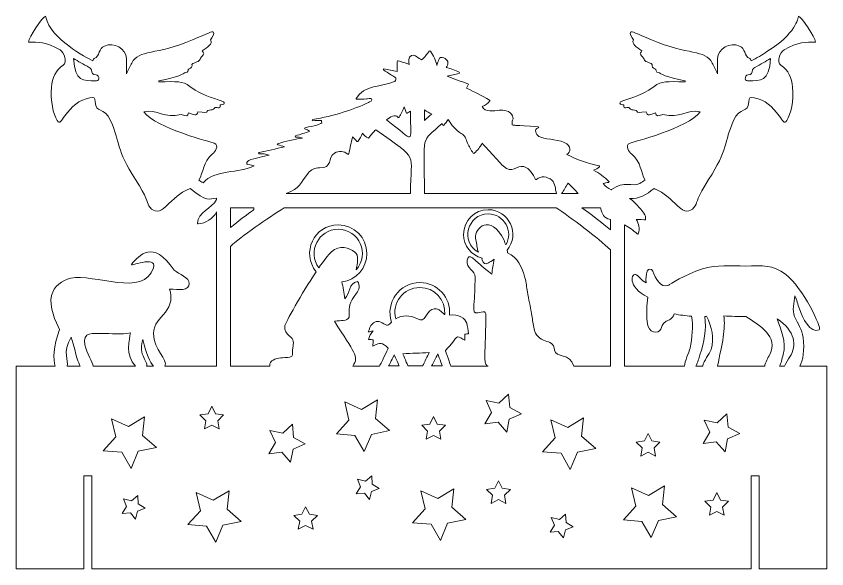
# Model space of a CAD drawing. Header units: inches. Extents: x 1888 to 2514, y -254 to -24.
# Drawn here: x 1888.1 to 2192.9, y -254 to -46.3 of the extents above; entities that cross this region are included whole.
import ezdxf

# ---------------------------------------------------------------- set-up
doc = ezdxf.new("R2010")
doc.units = ezdxf.units.IN
doc.header["$MEASUREMENT"] = 0
doc.layers.add('_U+0421_U+043B_U+043E_U+0439 1', color=7, linetype='Continuous')

# ---------------------------------------------------------------- blocks, each defined once
blk = doc.blocks.new('block 3')
at = {"layer": '_U+0421_U+043B_U+043E_U+0439 1', "color": 1, "lineweight": 5, "true_color": 0xff0000}
for points in [[(2073.49, -197.73), (2072.55, -202.61), (2069.25, -198.89), (2064.32, -199.51), (2066.83, -195.22), (2064.73, -190.72), (2069.58, -191.78), (2073.21, -188.39), (2073.7, -193.33), (2078.04, -195.74), (2073.49, -197.73)], [(2021.62, -203.49), (2018.91, -209.94), (2015.44, -203.86), (2008.46, -203.27), (2013.17, -198.1), (2011.58, -191.28), (2017.96, -194.16), (2023.95, -190.54), (2023.18, -197.49), (2028.48, -202.07), (2021.62, -203.49)], [(1960.21, -195.72), (1961.59, -192.92), (1962.97, -195.72), (1966.05, -196.16), (1963.82, -198.34), (1964.34, -201.41), (1961.59, -199.96), (1958.83, -201.41), (1959.36, -198.34), (1957.12, -196.16), (1960.21, -195.72)], [(1933.97, -209.84), (1931.25, -216.29), (1927.78, -210.21), (1920.81, -209.62), (1925.52, -204.45), (1923.92, -197.63), (1930.3, -200.51), (1936.29, -196.89), (1935.52, -203.84), (1940.82, -208.42), (1933.97, -209.84)], [(2047.77, -205.29), (2045.01, -203.84), (2042.25, -205.29), (2042.78, -202.22), (2040.55, -200.04), (2043.63, -199.6), (2045.01, -196.8), (2046.39, -199.6), (2049.47, -200.04), (2047.24, -202.22), (2047.77, -205.29)], [(2099.12, -210.19), (2096.4, -216.65), (2092.93, -210.57), (2085.96, -209.98), (2090.67, -204.8), (2089.07, -197.98), (2095.45, -200.86), (2101.44, -197.24), (2100.68, -204.2), (2105.97, -208.77), (2099.12, -210.19)], [(2155.58, -205.14), (2154.63, -210.02), (2151.33, -206.3), (2146.4, -206.91), (2148.92, -202.63), (2146.81, -198.13), (2151.66, -199.19), (2155.29, -195.8), (2155.78, -200.74), (2160.13, -203.15), (2155.58, -205.14)], [(1991.24, -213.9), (1987.94, -210.18), (1983.01, -210.79), (1985.53, -206.51), (1983.42, -202.01), (1988.27, -203.07), (1991.9, -199.68), (1992.39, -204.62), (1996.74, -207.03), (1992.19, -209.02), (1991.24, -213.9)], [(2124.3, -205.95), (2125.68, -203.15), (2127.06, -205.95), (2130.14, -206.39), (2127.91, -208.57), (2128.44, -211.64), (2125.68, -210.19), (2122.92, -211.64), (2123.45, -208.57), (2121.22, -206.39), (2124.3, -205.95)], [(2021.68, -224.9), (2020.96, -227.93), (2018.99, -225.51), (2015.88, -225.76), (2017.57, -223.15), (2016.37, -220.27), (2019.39, -221.07), (2021.75, -219.04), (2021.92, -222.15), (2024.58, -223.77), (2021.68, -224.9)], [(2072.18, -229.41), (2069.42, -227.96), (2066.66, -229.41), (2067.19, -226.34), (2064.96, -224.16), (2068.04, -223.71), (2069.42, -220.92), (2070.8, -223.71), (2073.88, -224.16), (2071.65, -226.34), (2072.18, -229.41)], [(1965.8, -237.59), (1963.08, -244.04), (1959.61, -237.96), (1952.64, -237.37), (1957.35, -232.2), (1955.75, -225.38), (1962.13, -228.26), (1968.12, -224.64), (1967.36, -231.59), (1972.65, -236.17), (1965.8, -237.59)], [(2050.28, -236.89), (2047.56, -243.34), (2044.09, -237.26), (2037.12, -236.67), (2041.83, -231.49), (2040.23, -224.67), (2046.61, -227.55), (2052.6, -223.93), (2051.84, -230.89), (2057.13, -235.47), (2050.28, -236.89)], [(2129.54, -235.83), (2126.82, -242.28), (2123.36, -236.2), (2116.38, -235.61), (2121.09, -230.43), (2119.49, -223.62), (2125.88, -226.5), (2131.86, -222.87), (2131.1, -229.83), (2136.4, -234.41), (2129.54, -235.83)], [(2154.24, -233.87), (2151.48, -232.42), (2148.72, -233.87), (2149.25, -230.8), (2147.02, -228.62), (2150.1, -228.18), (2151.48, -225.38), (2152.86, -228.18), (2155.94, -228.62), (2153.71, -230.8), (2154.24, -233.87)], [(1933.67, -232.3), (1932.95, -235.34), (1930.98, -232.92), (1927.87, -233.17), (1929.56, -230.55), (1928.36, -227.68), (1931.38, -228.48), (1933.74, -226.45), (1933.91, -229.56), (1936.57, -231.18), (1933.67, -232.3)], [(1999.67, -239.16), (1996.91, -237.71), (1994.15, -239.16), (1994.68, -236.09), (1992.45, -233.91), (1995.53, -233.47), (1996.91, -230.67), (1998.29, -233.47), (2001.37, -233.91), (1999.14, -236.09), (1999.67, -239.16)], [(2094.59, -239.36), (2093.87, -242.39), (2091.9, -239.98), (2088.79, -240.23), (2090.48, -237.61), (2089.28, -234.73), (2092.3, -235.53), (2094.66, -233.5), (2094.83, -236.61), (2097.49, -238.23), (2094.59, -239.36)]]:
    blk.add_lwpolyline(points, dxfattribs=at)
for points, knots in [([(2182.74, -177.8), (2183.92, -175.84), (2184.56, -171.56), (2183.96, -167.08), (2183.54, -163.89), (2181.99, -161.95), (2180.75, -159.15), (2179.71, -156.78), (2180.64, -154.05), (2180.8, -151.37), (2181.58, -152.84), (2182, -154.55), (2182.56, -156.23), (2183.72, -159.7), (2186.63, -165.68), (2190.06, -164.16), (2191.11, -163.68), (2183.96, -148.25), (2177.37, -143.3), (2172.39, -139.57), (2168.91, -140.14), (2162.23, -140.17), (2156.96, -140.17), (2151.25, -139.57), (2146.17, -141.25), (2139.38, -143.48), (2133.73, -147.07), (2133.41, -147.42), (2130.23, -148.57), (2128.37, -144.72), (2127.44, -142.06), (2127.1, -141.1), (2125.66, -141), (2125.36, -142.06), (2124.97, -143.49), (2124.69, -144.98), (2124.9, -146.45), (2123.05, -145.43), (2122.71, -144.43), (2121.36, -143.55), (2119.35, -142.25), (2117.54, -148.15), (2125.62, -151.85), (2125.03, -154.79), (2125.05, -158.14), (2125.32, -161.05), (2125.77, -165.8), (2129.47, -165.59), (2130.5, -163.96), (2130.92, -163.31), (2130.64, -161.9), (2132.45, -160.97), (2133.55, -160.42), (2134.84, -160.23), (2135.43, -158.18), (2137.6, -158.61), (2139.79, -158.89), (2141.99, -159.03), (2142.87, -162.68), (2142.12, -167.42), (2141.44, -171.01), (2141.11, -172.76), (2139.37, -175.94), (2139.36, -177.8), (2139.36, -177.8), (2116.77, -177.8), (2116.77, -177.8), (2116.77, -177.8), (2116.77, -124.68), (2116.77, -124.68), (2118.52, -125.62), (2120.12, -126.78), (2121.56, -128.13), (2121.7, -128.26), (2121.91, -128.19), (2121.97, -128.02), (2122.58, -126.15), (2122.27, -124.22), (2121.16, -122.63), (2124.51, -122.8), (2124.55, -122.92), (2124.65, -122.63), (2125.17, -121.05), (2123.44, -119.54), (2122.51, -118.43), (2121.38, -117.08), (2120.16, -115.79), (2118.74, -114.74), (2122.33, -115.15), (2125.08, -113.28), (2127.91, -111), (2128.44, -111.32), (2129.03, -111.62), (2129.71, -111.92), (2132.39, -113.09), (2135.22, -116.26), (2137.93, -118.57), (2139.83, -120.19), (2142.27, -119.68), (2143.42, -117.5), (2144.3, -115.84), (2143.88, -114.73), (2148.44, -107.64), (2155.71, -96.36), (2154.25, -93.66), (2157.69, -85.72), (2160.26, -79.78), (2163.39, -83.09), (2163.56, -78.48), (2163.63, -76.67), (2163.75, -76.61), (2165.52, -76.91), (2169.65, -77.61), (2172.47, -80.31), (2174.93, -83.69), (2176.36, -85.64), (2176.92, -87.04), (2177.85, -85.46), (2179.33, -82.95), (2180.49, -78.24), (2179.97, -72.89), (2179.65, -69.54), (2178.52, -66.58), (2175.57, -64.61), (2173.99, -63.56), (2175.16, -59.86), (2176.78, -58.91), (2182.17, -55.76), (2184.93, -56.16), (2188.65, -55.98), (2188.55, -54.24), (2183.48, -46.61), (2182.27, -46.26), (2181.89, -47.1), (2181.41, -52.69), (2170.38, -59.59), (2168.58, -60.72), (2166.52, -62.07), (2164.4, -63.02), (2164.27, -62.61), (2164.14, -62.25), (2163.9, -62.16), (2161.78, -61.29), (2162.27, -58.37), (2160.09, -57.47), (2156.41, -55.96), (2151.99, -58.39), (2151.79, -62.1), (2151.67, -64.31), (2151.87, -66.08), (2151.76, -67.87), (2151.08, -66.48), (2150.46, -65.17), (2149.81, -63.86), (2147.22, -58.66), (2140.61, -60.98), (2126.99, -55.18), (2121.13, -52.68), (2119.51, -51.78), (2119.08, -52.26), (2118.52, -52.87), (2119.53, -54.11), (2120.17, -55.17), (2119.27, -56.74), (2121.37, -57.86), (2123.34, -59.29), (2122.25, -60.62), (2122.81, -60.36), (2123.95, -62.09), (2124.22, -62.5), (2124.43, -63.02), (2124.81, -63.26), (2125.09, -63.44), (2127.26, -64.07), (2127.19, -64.36), (2126.97, -65.3), (2127.49, -65.7), (2128.24, -65.99), (2129.08, -66.32), (2127.93, -67.32), (2129.93, -67.56), (2129.93, -67.56), (2132.47, -69.37), (2139.67, -70.6), (2139.66, -70.7), (2139.66, -70.8), (2139.65, -70.89), (2132.52, -70.89), (2130.9, -70.47), (2127.96, -72.68), (2122.76, -76.58), (2117.13, -77.45), (2115.35, -78.41), (2115.19, -78.5), (2115.03, -78.81), (2115.05, -78.99), (2115.12, -79.49), (2116.1, -79.54), (2116.59, -79.63), (2116.16, -81.71), (2118.2, -79.98), (2118.64, -80.81), (2119.09, -81.66), (2119.89, -81.41), (2120.57, -81.54), (2122.69, -81.96), (2119.68, -82.89), (2125.01, -82.17), (2125.43, -83.73), (2125.45, -83.55), (2128.42, -82.64), (2128.87, -83.97), (2129.02, -83.99), (2131.24, -83.18), (2137.61, -85), (2140.29, -81.04), (2145.29, -82.2), (2140.68, -88.39), (2119.71, -93.64), (2118.87, -93.98), (2116.68, -94.85), (2118.61, -97.36), (2119.44, -98.05), (2123.28, -101.23), (2122.7, -104.78), (2124.62, -107.9), (2123.94, -108.26), (2123.31, -108.72), (2122.54, -109.12), (2119.76, -110.57), (2116.65, -107.98), (2111.97, -111.38), (2111.91, -111.42), (2111.86, -111.46), (2111.82, -111.5), (2110.62, -110.92), (2109.54, -110.2), (2108.76, -109.12), (2109.46, -108.99), (2110.17, -108.86), (2110.87, -108.73), (2111.06, -108.7), (2111.1, -108.45), (2110.97, -108.34), (2109.22, -106.71), (2107.29, -105.32), (2105.2, -104.14), (2106.02, -103.89), (2106.73, -103.49), (2107.37, -102.9), (2107.5, -102.78), (2107.43, -102.53), (2107.26, -102.5), (2103.01, -101.62), (2098.93, -100.17), (2095.09, -98.2), (2096.46, -97.63), (2097.16, -94.92), (2094.14, -93.69), (2091.14, -92.47), (2086.44, -92.51), (2084.58, -91.44), (2083.5, -90.82), (2082.62, -88.7), (2084.38, -88.25), (2084.66, -88.18), (2084.58, -87.8), (2084.31, -87.79), (2075.04, -87.24), (2075.63, -87.29), (2075.35, -87.25), (2075.09, -87.23), (2074.85, -87.17), (2074.61, -87.06), (2074.59, -86.63), (2074.56, -86.21), (2074.54, -85.78), (2074.61, -85.44), (2074.86, -85.18), (2074.89, -84.79), (2075.01, -83.5), (2073.75, -81.23), (2069.73, -81.63), (2067.66, -81.83), (2064.35, -82.53), (2063.28, -80.18), (2064.47, -79.78), (2065.42, -79.1), (2066.18, -78.11), (2066.25, -78), (2066.19, -77.84), (2066.08, -77.78), (2063.27, -76.17), (2060.39, -74.7), (2057.43, -73.34), (2058.06, -72.07), (2058.27, -71.82), (2057.92, -71.7), (2055.31, -70.75), (2052.7, -69.8), (2050.09, -68.85), (2051.6, -68.48), (2053.11, -68.12), (2054.62, -67.75), (2054.83, -67.7), (2054.86, -67.41), (2054.67, -67.31), (2053.11, -66.5), (2051.47, -65.93), (2049.74, -65.58), (2050.69, -64.58), (2050.71, -62.91), (2049.34, -62.15), (2048.83, -61.87), (2047.69, -61.6), (2047.18, -62.06), (2046.91, -62.29), (2046.9, -62.75), (2046.8, -63.07), (2046.62, -63.64), (2046.45, -64.21), (2046.27, -64.78), (2045.8, -62.84), (2044.97, -61.04), (2043.79, -59.38), (2043.68, -59.23), (2043.47, -59.23), (2043.37, -59.38), (2042.56, -60.59), (2041.6, -61.65), (2040.5, -62.6), (2039.23, -62.24), (2038.17, -60.49), (2036.76, -61.08), (2035.35, -61.68), (2035.5, -63.21), (2035.86, -64.43), (2034.48, -63.88), (2033.08, -63.4), (2031.66, -62.99), (2031.25, -62.87), (2031.35, -63.21), (2031.27, -67.1), (2029.63, -66.74), (2027.98, -66.38), (2026.34, -66.02), (2026.06, -65.97), (2025.93, -66.31), (2026.16, -66.46), (2027.05, -67.05), (2027.95, -67.63), (2028.85, -68.21), (2029.31, -68.51), (2030, -68.82), (2030.38, -69.21), (2030.51, -69.29), (2030.64, -69.38), (2030.76, -69.46), (2030.98, -70.32), (2030.7, -70.82), (2029.93, -70.97), (2025.74, -72.69), (2018.8, -72.26), (2015.86, -77.15), (2015.77, -77.3), (2015.9, -77.51), (2016.09, -77.51), (2017.33, -77.45), (2018.57, -77.4), (2019.82, -77.35), (2020.07, -77.34), (2021.53, -77.11), (2021.68, -77.27), (2022.35, -77.97), (2020.92, -78.5), (2020.51, -78.7), (2015.05, -81.31), (2007.49, -83.8), (1999.47, -85.08), (1999.2, -85.13), (1999.27, -85.56), (1999.54, -85.55), (2000.53, -85.53), (2002.29, -85.45), (2002.82, -85.52), (2002.86, -85.78), (2002.91, -86.03), (2002.95, -86.3), (2002.58, -87.02), (1997.69, -88), (1996.68, -88.17), (1996.47, -88.2), (1996.45, -88.52), (1996.63, -88.6), (1997.25, -88.88), (1997.86, -89.16), (1998.48, -89.43), (1996.71, -90.12), (1994.92, -90.72), (1993.08, -91.23), (1992.82, -91.3), (1992.88, -91.69), (1993.15, -91.69), (1994.04, -91.7), (1994.87, -91.82), (1995.68, -92.07), (1992.52, -92.52), (1989.42, -93.22), (1986.39, -94.2), (1986.18, -94.27), (1986.14, -94.61), (1986.4, -94.66), (1987.27, -94.8), (1988.08, -95.02), (1988.89, -95.34), (1985.73, -96.13), (1982.56, -96.85), (1979.38, -97.5), (1979.1, -97.55), (1979.17, -97.98), (1979.45, -97.97), (1980.74, -97.9), (1981.98, -98.08), (1983.18, -98.5), (1976.25, -100.15), (1974.61, -100.23), (1974.79, -101.76), (1974.82, -102.07), (1974.93, -101.99), (1977.52, -102.46), (1971.79, -105.47), (1962.75, -103.84), (1958.32, -108.86), (1957.75, -108.53), (1957.25, -108.19), (1956.71, -107.9), (1958.64, -104.78), (1958.05, -101.23), (1961.89, -98.05), (1962.73, -97.36), (1964.66, -94.85), (1962.46, -93.98), (1961.62, -93.64), (1940.65, -88.39), (1936.04, -82.2), (1941.05, -81.04), (1943.72, -85), (1950.09, -83.18), (1952.31, -83.99), (1952.47, -83.97), (1952.91, -82.64), (1955.89, -83.55), (1955.9, -83.73), (1956.32, -82.17), (1961.65, -82.89), (1958.65, -81.96), (1960.76, -81.54), (1961.44, -81.41), (1962.24, -81.66), (1962.69, -80.81), (1963.13, -79.98), (1965.17, -81.71), (1964.75, -79.63), (1965.24, -79.54), (1966.21, -79.49), (1966.28, -78.99), (1966.31, -78.81), (1966.14, -78.5), (1965.98, -78.41), (1964.21, -77.45), (1958.57, -76.58), (1953.37, -72.68), (1950.43, -70.47), (1948.81, -70.89), (1941.68, -70.89), (1941.68, -70.8), (1941.67, -70.7), (1941.66, -70.6), (1948.86, -69.37), (1951.4, -67.56), (1951.4, -67.56), (1953.4, -67.32), (1952.26, -66.32), (1953.09, -65.99), (1953.85, -65.7), (1954.36, -65.3), (1954.14, -64.36), (1954.08, -64.07), (1956.24, -63.44), (1956.52, -63.26), (1956.9, -63.02), (1957.11, -62.5), (1957.38, -62.09), (1958.52, -60.36), (1959.08, -60.62), (1957.99, -59.29), (1959.97, -57.86), (1962.06, -56.74), (1961.16, -55.17), (1961.8, -54.11), (1962.82, -52.87), (1962.26, -52.26), (1961.82, -51.78), (1960.2, -52.68), (1954.35, -55.18), (1940.73, -60.98), (1934.11, -58.66), (1931.52, -63.86), (1930.87, -65.17), (1930.25, -66.48), (1929.57, -67.87), (1929.47, -66.08), (1929.66, -64.31), (1929.54, -62.1), (1929.34, -58.39), (1924.93, -55.96), (1921.25, -57.47), (1919.06, -58.37), (1919.55, -61.29), (1917.43, -62.16), (1917.19, -62.25), (1917.06, -62.61), (1916.93, -63.02), (1914.52, -61.94), (1900.93, -54.72), (1899.24, -46.66), (1899.21, -46.52), (1899.12, -46.39), (1899.07, -46.26), (1897.85, -46.61), (1892.78, -54.24), (1892.68, -55.98), (1896.41, -56.16), (1899.16, -55.76), (1904.55, -58.91), (1906.18, -59.86), (1907.34, -63.56), (1905.77, -64.61), (1902.81, -66.58), (1901.68, -69.54), (1901.36, -72.89), (1900.84, -78.24), (1902, -82.95), (1903.48, -85.46), (1904.41, -87.04), (1904.98, -85.64), (1906.4, -83.69), (1908.86, -80.31), (1911.68, -77.61), (1915.81, -76.91), (1917.58, -76.61), (1917.7, -76.67), (1917.77, -78.48), (1917.95, -83.09), (1921.07, -79.78), (1923.64, -85.72), (1927.08, -93.66), (1925.63, -96.36), (1932.89, -107.64), (1937.46, -114.73), (1937.03, -115.84), (1937.91, -117.5), (1939.06, -119.68), (1941.51, -120.19), (1943.4, -118.57), (1946.11, -116.26), (1948.95, -113.09), (1951.63, -111.92), (1952.3, -111.62), (1952.89, -111.32), (1953.43, -111), (1959.89, -116.22), (1960.47, -114.94), (1963.39, -114.62), (1963.39, -114.62), (1963.39, -115.21), (1963.39, -115.21), (1961.61, -118.6), (1956.35, -119.87), (1956.19, -124.11), (1956.18, -124.23), (1956.31, -124.35), (1956.43, -124.34), (1959.43, -124.12), (1962.04, -122.39), (1963.39, -119.84), (1963.39, -119.84), (1963.39, -177.8), (1963.39, -177.8), (1963.39, -177.8), (1943.95, -177.8), (1943.95, -177.8), (1945.34, -175.29), (1939.67, -171.79), (1939.75, -165.59), (1939.8, -161.69), (1942.01, -160.21), (1944.16, -157.57), (1946.3, -154.93), (1946.79, -151.8), (1945.74, -148.84), (1949.24, -149.1), (1953.06, -149.55), (1953.16, -146.77), (1953.24, -144.59), (1949.28, -143.14), (1947.43, -141.77), (1939.42, -129.69), (1934.32, -136.42), (1931.52, -139.37), (1929.96, -141.01), (1941.18, -135.77), (1939.68, -140.81), (1936.29, -152.2), (1917.18, -142.87), (1908.64, -144.73), (1905.16, -145.49), (1902.3, -147.81), (1901.33, -151.31), (1900.27, -155.13), (1902.99, -161.63), (1904.35, -164.01), (1901.91, -170.54), (1901.91, -175.42), (1902.76, -177.8), (1902.76, -177.8), (1888.07, -177.8), (1888.07, -177.8), (1888.07, -177.8), (1888.07, -254), (1888.07, -254), (1896.78, -254), (1905.24, -254), (1913.47, -254), (1913.47, -254), (1913.47, -219), (1913.47, -219), (1913.47, -219), (1916.47, -219), (1916.47, -219), (1916.47, -219), (1916.47, -254), (1916.47, -254), (2063.71, -254), (2132.37, -254), (2164.47, -254), (2164.47, -254), (2164.47, -219), (2164.47, -219), (2164.47, -219), (2167.47, -219), (2167.47, -219), (2167.47, -219), (2167.47, -254), (2167.47, -254), (2192.71, -254), (2192.64, -254), (2192.87, -254), (2192.87, -254), (2192.87, -177.8), (2192.87, -177.8), (2192.87, -177.8), (2182.74, -177.8), (2182.74, -177.8)], [0, 0, 0, 0, 1, 1, 1, 2, 2, 2, 3, 3, 3, 4, 4, 4, 5, 5, 5, 6, 6, 6, 7, 7, 7, 8, 8, 8, 9, 9, 9, 10, 10, 10, 11, 11, 11, 12, 12, 12, 13, 13, 13, 14, 14, 14, 15, 15, 15, 16, 16, 16, 17, 17, 17, 18, 18, 18, 19, 19, 19, 20, 20, 20, 21, 21, 21, 22, 22, 22, 23, 23, 23, 24, 24, 24, 25, 25, 25, 26, 26, 26, 27, 27, 27, 28, 28, 28, 29, 29, 29, 30, 30, 30, 31, 31, 31, 32, 32, 32, 33, 33, 33, 34, 34, 34, 35, 35, 35, 36, 36, 36, 37, 37, 37, 38, 38, 38, 39, 39, 39, 40, 40, 40, 41, 41, 41, 42, 42, 42, 43, 43, 43, 44, 44, 44, 45, 45, 45, 46, 46, 46, 47, 47, 47, 48, 48, 48, 49, 49, 49, 50, 50, 50, 51, 51, 51, 52, 52, 52, 53, 53, 53, 54, 54, 54, 55, 55, 55, 56, 56, 56, 57, 57, 57, 58, 58, 58, 59, 59, 59, 60, 60, 60, 61, 61, 61, 62, 62, 62, 63, 63, 63, 64, 64, 64, 65, 65, 65, 66, 66, 66, 67, 67, 67, 68, 68, 68, 69, 69, 69, 70, 70, 70, 71, 71, 71, 72, 72, 72, 73, 73, 73, 74, 74, 74, 75, 75, 75, 76, 76, 76, 77, 77, 77, 78, 78, 78, 79, 79, 79, 80, 80, 80, 81, 81, 81, 82, 82, 82, 83, 83, 83, 84, 84, 84, 85, 85, 85, 86, 86, 86, 87, 87, 87, 88, 88, 88, 89, 89, 89, 90, 90, 90, 91, 91, 91, 92, 92, 92, 93, 93, 93, 94, 94, 94, 95, 95, 95, 96, 96, 96, 97, 97, 97, 98, 98, 98, 99, 99, 99, 100, 100, 100, 101, 101, 101, 102, 102, 102, 103, 103, 103, 104, 104, 104, 105, 105, 105, 106, 106, 106, 107, 107, 107, 108, 108, 108, 109, 109, 109, 110, 110, 110, 111, 111, 111, 112, 112, 112, 113, 113, 113, 114, 114, 114, 115, 115, 115, 116, 116, 116, 117, 117, 117, 118, 118, 118, 119, 119, 119, 120, 120, 120, 121, 121, 121, 122, 122, 122, 123, 123, 123, 124, 124, 124, 125, 125, 125, 126, 126, 126, 127, 127, 127, 128, 128, 128, 129, 129, 129, 130, 130, 130, 131, 131, 131, 132, 132, 132, 133, 133, 133, 134, 134, 134, 135, 135, 135, 136, 136, 136, 137, 137, 137, 138, 138, 138, 139, 139, 139, 140, 140, 140, 141, 141, 141, 142, 142, 142, 143, 143, 143, 144, 144, 144, 145, 145, 145, 146, 146, 146, 147, 147, 147, 148, 148, 148, 149, 149, 149, 150, 150, 150, 151, 151, 151, 152, 152, 152, 153, 153, 153, 154, 154, 154, 155, 155, 155, 156, 156, 156, 157, 157, 157, 158, 158, 158, 159, 159, 159, 160, 160, 160, 161, 161, 161, 162, 162, 162, 163, 163, 163, 164, 164, 164, 165, 165, 165, 166, 166, 166, 167, 167, 167, 168, 168, 168, 169, 169, 169, 170, 170, 170, 171, 171, 171, 172, 172, 172, 173, 173, 173, 174, 174, 174, 175, 175, 175, 176, 176, 176, 177, 177, 177, 178, 178, 178, 179, 179, 179, 180, 180, 180, 181, 181, 181, 182, 182, 182, 183, 183, 183, 184, 184, 184, 185, 185, 185, 186, 186, 186, 187, 187, 187, 188, 188, 188, 189, 189, 189, 190, 190, 190, 191, 191, 191, 192, 192, 192, 193, 193, 193, 194, 194, 194, 195, 195, 195, 196, 196, 196, 197, 197, 197, 198, 198, 198, 199, 199, 199, 200, 200, 200, 201, 201, 201, 202, 202, 202, 203, 203, 203, 204, 204, 204, 205, 205, 205, 206, 206, 206, 207, 207, 207, 208, 208, 208, 209, 209, 209, 210, 210, 210, 211, 211, 211, 212, 212, 212, 213, 213, 213, 214, 214, 214, 215, 215, 215, 216, 216, 216, 217, 217, 217, 218, 218, 218, 219, 219, 219, 220, 220, 220, 221, 221, 221, 221]), ([(1917.89, -70.5), (1913.27, -70.49), (1910.14, -71.12), (1909.62, -62.14), (1911.42, -63.16), (1913.19, -64.41), (1915.56, -65.5), (1916.14, -65.9), (1916.32, -66.14), (1916.36, -66.48), (1916.5, -67.54), (1916.84, -68.23), (1918.07, -68.34), (1918.74, -68.4), (1919.17, -69.04), (1919.14, -69.76), (1919.11, -70.55), (1918.4, -70.5), (1917.89, -70.5)], [0, 0, 0, 0, 1, 1, 1, 2, 2, 2, 3, 3, 3, 4, 4, 4, 5, 5, 5, 6, 6, 6, 6]), ([(2163.26, -68.34), (2164.49, -68.23), (2164.83, -67.54), (2164.97, -66.48), (2165.01, -66.14), (2165.19, -65.9), (2165.78, -65.5), (2168.14, -64.41), (2169.91, -63.16), (2171.71, -62.14), (2171.19, -71.12), (2168.06, -70.49), (2163.45, -70.5), (2162.94, -70.5), (2162.22, -70.55), (2162.19, -69.76), (2162.16, -69.04), (2162.59, -68.4), (2163.26, -68.34)], [0, 0, 0, 0, 1, 1, 1, 2, 2, 2, 3, 3, 3, 4, 4, 4, 5, 5, 5, 6, 6, 6, 6]), ([(2031.69, -84.28), (2031.79, -84.39), (2032, -84.35), (2032.07, -84.22), (2032.77, -82.97), (2033.4, -81.69), (2033.98, -80.38), (2034.73, -82.5), (2034.75, -82.9), (2035.11, -82.7), (2035.53, -82.47), (2035.93, -82.2), (2036.3, -81.92), (2036.3, -95.26), (2038.43, -93.44), (2027.29, -85.26), (2028.7, -84.06), (2030.52, -82.91), (2031.69, -84.28)], [0, 0, 0, 0, 1, 1, 1, 2, 2, 2, 3, 3, 3, 4, 4, 4, 5, 5, 5, 6, 6, 6, 6]), ([(2041.59, -81.51), (2042.46, -82.05), (2043.41, -82.53), (2044.31, -83.03), (2043.4, -83.85), (2042.49, -84.69), (2041.59, -85.52), (2041.59, -85.52), (2041.59, -81.51), (2041.59, -81.51)], [0, 0, 0, 0, 1, 1, 1, 2, 2, 2, 3, 3, 3, 3]), ([(2048.25, -86.61), (2048.33, -86.79), (2048.41, -86.97), (2048.48, -87.17), (2048.54, -87.38), (2048.8, -87.39), (2048.92, -87.22), (2049.43, -86.53), (2049.93, -85.82), (2050.44, -85.13), (2051.72, -87.17), (2053.37, -88.96), (2055.37, -90.36), (2056, -90.8), (2056.6, -91.04), (2056.92, -91.76), (2057.25, -92.47), (2057.45, -93.24), (2057.76, -93.96), (2058.36, -95.29), (2059.09, -96.54), (2059.93, -97.74), (2060.02, -97.87), (2060.19, -97.88), (2060.31, -97.78), (2061.54, -96.69), (2062.52, -95.45), (2063.29, -94.02), (2063.54, -94.29), (2070.98, -102.38), (2071.24, -102.63), (2074.53, -105.97), (2076.19, -101.99), (2079, -102.82), (2081.13, -103.44), (2082.41, -105.78), (2083.29, -107.6), (2083.36, -107.74), (2083.58, -107.74), (2083.68, -107.64), (2085.3, -106.1), (2087.87, -106.57), (2089.46, -107.92), (2090.98, -109.23), (2090.58, -111.16), (2091.28, -112.97), (2091.28, -112.97), (2041.59, -112.97), (2041.59, -112.97), (2041.59, -89.77), (2039.86, -94.12), (2048.25, -86.61)], [0, 0, 0, 0, 1, 1, 1, 2, 2, 2, 3, 3, 3, 4, 4, 4, 5, 5, 5, 6, 6, 6, 7, 7, 7, 8, 8, 8, 9, 9, 9, 10, 10, 10, 11, 11, 11, 12, 12, 12, 13, 13, 13, 14, 14, 14, 15, 15, 15, 16, 16, 16, 17, 17, 17, 17]), ([(1997.8, -105.32), (1998.96, -103.92), (2000.28, -103.19), (2002.16, -103.27), (2007.28, -103.47), (2004.92, -99.45), (2007.76, -97.73), (2009.31, -96.8), (2011.4, -96.89), (2012.72, -98.14), (2012.85, -98.26), (2013.09, -98.21), (2013.13, -98.03), (2013.59, -95.88), (2014.06, -93.72), (2014.52, -91.57), (2015.07, -92.16), (2015.61, -92.74), (2016.15, -93.33), (2016.23, -93.42), (2016.42, -93.42), (2016.5, -93.33), (2017.28, -92.38), (2017.88, -91.35), (2018.32, -90.22), (2018.79, -91.02), (2019.46, -91.62), (2020.35, -92.04), (2020.47, -92.1), (2020.6, -92.06), (2020.68, -91.95), (2021.46, -90.85), (2022.36, -89.86), (2023.31, -88.92), (2040.11, -101.11), (2036.3, -96.7), (2036.3, -112.97), (2036.3, -112.97), (1989.61, -112.97), (1989.61, -112.97), (1994.9, -110.98), (1994.85, -108.87), (1997.8, -105.32)], [0, 0, 0, 0, 1, 1, 1, 2, 2, 2, 3, 3, 3, 4, 4, 4, 5, 5, 5, 6, 6, 6, 7, 7, 7, 8, 8, 8, 9, 9, 9, 10, 10, 10, 11, 11, 11, 12, 12, 12, 13, 13, 13, 14, 14, 14, 14]), ([(2095.58, -109.09), (2096.96, -110.29), (2098.21, -111.58), (2099.36, -112.97), (2099.36, -112.97), (2093.15, -112.97), (2093.15, -112.97), (2093.96, -111.68), (2094.77, -110.38), (2095.58, -109.09)], [0, 0, 0, 0, 1, 1, 1, 2, 2, 2, 3, 3, 3, 3]), ([(1968.68, -118.26), (1968.68, -118.26), (1976.97, -118.26), (1977.38, -118.26), (1977.4, -118.5), (1977.41, -118.73), (1977.42, -118.97), (1977.05, -119.24), (1972.85, -122.2), (1968.68, -125.68), (1968.68, -125.68), (1968.68, -118.26), (1968.68, -118.26)], [0, 0, 0, 0, 1, 1, 1, 2, 2, 2, 3, 3, 3, 4, 4, 4, 4]), ([(2111.48, -177.8), (2111.48, -177.8), (2097.74, -177.8), (2097.74, -177.8), (2096.41, -172.76), (2090.75, -174.8), (2090.5, -171.77), (2090.09, -166.65), (2084.05, -170.45), (2082.67, -163.11), (2082.36, -161.48), (2082.16, -159.83), (2081.86, -158.2), (2081.35, -155.42), (2080.78, -152.66), (2080.27, -149.89), (2079.95, -148.14), (2079.87, -146.32), (2079.38, -144.63), (2078.21, -140.64), (2076.68, -136.85), (2072.83, -135.21), (2072.8, -135.08), (2072.74, -134.73), (2072.64, -134.24), (2077.69, -128.26), (2073.45, -119), (2065.56, -119), (2060.45, -119), (2056.29, -123.16), (2056.29, -128.27), (2056.29, -132.58), (2059.24, -136.21), (2063.23, -137.25), (2063.21, -137.45), (2063.18, -137.66), (2063.25, -137.81), (2063.87, -139.25), (2064.2, -139.66), (2065.65, -139), (2066.25, -138.72), (2066.78, -138.28), (2067.8, -137.6), (2067.44, -139.74), (2067.19, -141.3), (2066.87, -143.21), (2063.08, -140.43), (2063.22, -140.1), (2059.64, -137.14), (2058.61, -136.29), (2057.83, -136.66), (2057.65, -137.98), (2057.2, -141.31), (2060.75, -141.85), (2060.7, -144.27), (2060.42, -157.94), (2058.81, -158.63), (2062.89, -157.5), (2065.11, -156.88), (2064.65, -158.59), (2064.6, -160.95), (2064.27, -176.45), (2063.87, -177.16), (2065.58, -177.8), (2065.58, -177.8), (2051.47, -177.8), (2051.47, -177.8), (2051.47, -177.8), (2051.47, -177.75), (2051.47, -177.75), (2051.44, -177.72), (2049.46, -171.97), (2049.45, -171.95), (2050.45, -170.84), (2051.31, -169.91), (2052.14, -168.96), (2052.79, -168.22), (2053.29, -167.02), (2054.06, -166.82), (2054.76, -166.65), (2055.73, -167.55), (2056.74, -168.05), (2056.74, -168.05), (2056.74, -165.82), (2056.74, -165.82), (2057.27, -165.75), (2057.78, -165.67), (2058.11, -165.62), (2057.89, -164.18), (2057.82, -162.86), (2057.46, -161.63), (2056.96, -159.96), (2054.35, -158.19), (2051.01, -158.63), (2051.6, -152.02), (2046.37, -146.4), (2039.84, -146.4), (2032.18, -146.4), (2026.71, -153.98), (2029.23, -161.27), (2028.49, -162.01), (2027.84, -163.02), (2026.3, -161.87), (2024.8, -160.74), (2023.18, -160.66), (2021.86, -161.98), (2021.17, -162.67), (2020.97, -163.84), (2020.47, -164.98), (2021.14, -164.82), (2021.57, -164.72), (2022.27, -164.56), (2020.89, -166.52), (2021.36, -165.64), (2020.48, -167.75), (2021.24, -167.81), (2021.84, -167.86), (2022.35, -167.9), (2022.28, -168.75), (2022.22, -169.47), (2022.15, -170.36), (2025.31, -168.75), (2025.46, -168.77), (2027.98, -171.09), (2027.92, -171.22), (2024.82, -177.75), (2024.67, -177.75), (2024.67, -177.75), (2024.67, -177.8), (2024.67, -177.8), (2024.67, -177.8), (2014.62, -177.8), (2014.62, -177.8), (2017.26, -174.07), (2015.07, -172.81), (2007.75, -160.9), (2009.16, -160.78), (2010.11, -160.71), (2011.05, -160.61), (2015.87, -160.1), (2010.44, -157.17), (2016.02, -150.34), (2017, -149.14), (2017.51, -147.47), (2016.36, -145.94), (2012.89, -146.62), (2013.83, -150.52), (2011.61, -152.47), (2011.24, -150.17), (2010.91, -148.19), (2010.57, -146.13), (2015.85, -145.44), (2019.94, -140.91), (2019.94, -135.45), (2019.94, -129.51), (2015.11, -124.68), (2009.17, -124.68), (2000.06, -124.68), (1995.1, -135.33), (2000.87, -142.3), (1995.46, -150.4), (1989.21, -161.59), (1989.03, -162.96), (1988.86, -164.24), (1989.77, -165.81), (1990.7, -166.41), (1992.64, -167.67), (1992.41, -169.12), (1992.04, -170.89), (1991.82, -171.98), (1992.31, -173.65), (1991.73, -174.1), (1990.91, -174.75), (1989.39, -174.5), (1988.18, -174.66), (1987.98, -174.69), (1987.79, -174.72), (1987.61, -174.75), (1986.56, -174.84), (1985.51, -175.07), (1984.66, -175.56), (1984.32, -175.72), (1984.08, -175.9), (1983.96, -176.08), (1983.48, -176.57), (1983.32, -177.19), (1983.39, -177.8), (1983.39, -177.8), (1968.68, -177.8), (1968.68, -177.8), (1968.68, -177.8), (1968.68, -132.84), (1968.68, -132.84), (1972.23, -129.23), (1983.03, -122.08), (1988.81, -118.26), (1988.81, -118.26), (2091.1, -118.26), (2091.1, -118.26), (2096.12, -121.63), (2107.15, -129.68), (2111.48, -134.11), (2111.48, -134.11), (2111.48, -177.8), (2111.48, -177.8)], [0, 0, 0, 0, 1, 1, 1, 2, 2, 2, 3, 3, 3, 4, 4, 4, 5, 5, 5, 6, 6, 6, 7, 7, 7, 8, 8, 8, 9, 9, 9, 10, 10, 10, 11, 11, 11, 12, 12, 12, 13, 13, 13, 14, 14, 14, 15, 15, 15, 16, 16, 16, 17, 17, 17, 18, 18, 18, 19, 19, 19, 20, 20, 20, 21, 21, 21, 22, 22, 22, 23, 23, 23, 24, 24, 24, 25, 25, 25, 26, 26, 26, 27, 27, 27, 28, 28, 28, 29, 29, 29, 30, 30, 30, 31, 31, 31, 32, 32, 32, 33, 33, 33, 34, 34, 34, 35, 35, 35, 36, 36, 36, 37, 37, 37, 38, 38, 38, 39, 39, 39, 40, 40, 40, 41, 41, 41, 42, 42, 42, 43, 43, 43, 44, 44, 44, 45, 45, 45, 46, 46, 46, 47, 47, 47, 48, 48, 48, 49, 49, 49, 50, 50, 50, 51, 51, 51, 52, 52, 52, 53, 53, 53, 54, 54, 54, 55, 55, 55, 56, 56, 56, 57, 57, 57, 58, 58, 58, 59, 59, 59, 60, 60, 60, 61, 61, 61, 62, 62, 62, 63, 63, 63, 64, 64, 64, 65, 65, 65, 66, 66, 66, 67, 67, 67, 68, 68, 68, 68]), ([(2111.48, -126.55), (2108.65, -124.07), (2103.75, -120.4), (2100.78, -118.26), (2100.78, -118.26), (2107.83, -118.26), (2107.83, -118.26), (2108.55, -120.94), (2108.8, -122), (2111.48, -122.69), (2111.48, -122.69), (2111.48, -126.55), (2111.48, -126.55)], [0, 0, 0, 0, 1, 1, 1, 2, 2, 2, 3, 3, 3, 4, 4, 4, 4]), ([(2060.85, -130.29), (2061.36, -131.79), (2061.25, -133.51), (2061.85, -134.99), (2054.93, -131.16), (2057.66, -120.59), (2065.56, -120.59), (2071.53, -120.59), (2075.23, -127.15), (2072.13, -132.25), (2071.79, -131.15), (2071.29, -129.9), (2070.55, -128.74), (2065.15, -120.24), (2059.77, -127.08), (2060.85, -130.29)], [0, 0, 0, 0, 1, 1, 1, 2, 2, 2, 3, 3, 3, 4, 4, 4, 5, 5, 5, 5]), ([(2001.86, -140.84), (1997.44, -134.87), (2001.72, -126.36), (2009.17, -126.36), (2017.04, -126.36), (2021.18, -135.73), (2015.9, -141.55), (2016.35, -139.44), (2017.03, -136.09), (2015.37, -134.92), (2013.28, -133.46), (2009.61, -131.95), (2006.61, -134.81), (2005.37, -135.99), (2003.69, -138.18), (2001.86, -140.84)], [0, 0, 0, 0, 1, 1, 1, 2, 2, 2, 3, 3, 3, 4, 4, 4, 5, 5, 5, 5]), ([(2049.18, -158.44), (2049.12, -158.41), (2049.07, -158.37), (2049.02, -158.32), (2046.3, -155.4), (2044.02, -155.51), (2042.07, -159.03), (2041.2, -160.61), (2040.4, -160.71), (2038.92, -160.01), (2036.01, -158.63), (2033.24, -158.48), (2030.78, -160.03), (2029.19, -154.06), (2033.72, -148.25), (2039.84, -148.25), (2045.29, -148.25), (2049.66, -152.92), (2049.18, -158.44)], [0, 0, 0, 0, 1, 1, 1, 2, 2, 2, 3, 3, 3, 4, 4, 4, 5, 5, 5, 6, 6, 6, 6]), ([(2143.61, -177.8), (2144.39, -176.5), (2144.8, -174.71), (2145.19, -173.54), (2146.8, -168.79), (2147.61, -164.06), (2146.99, -159.1), (2147.22, -159.1), (2147.46, -159.1), (2147.69, -159.08), (2149.63, -163.07), (2150.64, -167.11), (2149.34, -171.56), (2148.77, -173.52), (2146.54, -175.67), (2146.23, -177.8), (2146.23, -177.8), (2143.61, -177.8), (2143.61, -177.8)], [0, 0, 0, 0, 1, 1, 1, 2, 2, 2, 3, 3, 3, 4, 4, 4, 5, 5, 5, 6, 6, 6, 6]), ([(2171.43, -173.46), (2170.78, -174.72), (2169.64, -176.49), (2169.54, -177.8), (2169.54, -177.8), (2151.76, -177.8), (2151.76, -177.8), (2153.54, -169.37), (2154.93, -163.68), (2154.11, -158.9), (2156.87, -159.12), (2159.62, -159.2), (2162.37, -159.17), (2167.64, -162.37), (2174.86, -166.81), (2171.43, -173.46)], [0, 0, 0, 0, 1, 1, 1, 2, 2, 2, 3, 3, 3, 4, 4, 4, 5, 5, 5, 5]), ([(2178.97, -174.32), (2178.36, -175.24), (2177.52, -176.6), (2176.99, -177.8), (2176.99, -177.8), (2175.14, -177.8), (2175.14, -177.8), (2175.67, -176.75), (2175.93, -175.24), (2176.47, -173.38), (2177.81, -168.79), (2175.53, -164.03), (2174.24, -160.06), (2180.98, -164.57), (2181.74, -170.11), (2178.97, -174.32)], [0, 0, 0, 0, 1, 1, 1, 2, 2, 2, 3, 3, 3, 4, 4, 4, 5, 5, 5, 5]), ([(1907.2, -177.8), (1907.91, -175.64), (1905.25, -172.89), (1908.75, -166.88), (1910.87, -174.51), (1911.27, -176.5), (1912.17, -177.8), (1912.17, -177.8), (1907.2, -177.8), (1907.2, -177.8)], [0, 0, 0, 0, 1, 1, 1, 2, 2, 2, 3, 3, 3, 3]), ([(1913.9, -169.83), (1912.86, -164.64), (1917.14, -165.66), (1920.39, -165.56), (1923.52, -165.46), (1927.72, -166.07), (1930.99, -165.28), (1930.75, -167.52), (1928.86, -173.81), (1932.89, -177.8), (1932.89, -177.8), (1917.05, -177.8), (1917.05, -177.8), (1916.85, -176.27), (1914.53, -173.05), (1913.9, -169.83)], [0, 0, 0, 0, 1, 1, 1, 2, 2, 2, 3, 3, 3, 4, 4, 4, 5, 5, 5, 5]), ([(1935.66, -167.83), (1936.93, -173.35), (1938.36, -176.33), (1939.69, -177.8), (1939.69, -177.8), (1937.1, -177.8), (1937.1, -177.8), (1937.47, -176.87), (1936.46, -175.71), (1935.75, -174), (1934.85, -171.79), (1935.18, -170.18), (1935.66, -167.83)], [0, 0, 0, 0, 1, 1, 1, 2, 2, 2, 3, 3, 3, 4, 4, 4, 4]), ([(2028.1, -177.75), (2028.47, -177.02), (2029.62, -174.79), (2030.22, -173.61), (2031.56, -176.55), (2032.1, -177.75), (2032.1, -177.75), (2032.1, -177.75), (2028.1, -177.75), (2028.1, -177.75)], [0, 0, 0, 0, 1, 1, 1, 2, 2, 2, 3, 3, 3, 3]), ([(2033.47, -173.16), (2036.92, -173.01), (2040.04, -172.87), (2043.35, -172.72), (2042.72, -174.07), (2041.61, -176.23), (2040.87, -177.75), (2040.87, -177.75), (2035.37, -177.75), (2035.37, -177.75), (2035.31, -177.6), (2033.53, -173.3), (2033.47, -173.16)], [0, 0, 0, 0, 1, 1, 1, 2, 2, 2, 3, 3, 3, 4, 4, 4, 4]), ([(2044.28, -177.75), (2044.28, -177.75), (2045.99, -174.43), (2046.6, -173.23), (2046.66, -173.39), (2048.22, -177.59), (2048.28, -177.75), (2048.28, -177.75), (2044.28, -177.75), (2044.28, -177.75)], [0, 0, 0, 0, 1, 1, 1, 2, 2, 2, 3, 3, 3, 3])]:
    blk.add_open_spline(points, degree=3, knots=knots, dxfattribs=at)
blk = doc.blocks.new('block 2')
at = {"layer": '_U+0421_U+043B_U+043E_U+0439 1'}
blk.add_blockref('block 3', (0, 0), dxfattribs=at)

msp = doc.modelspace()

# ---------------------------------------------------------------- block references
at = {"layer": '_U+0421_U+043B_U+043E_U+0439 1'}
msp.add_blockref('block 2', (0, 0), dxfattribs=at)

doc.saveas('drawing.dxf')
